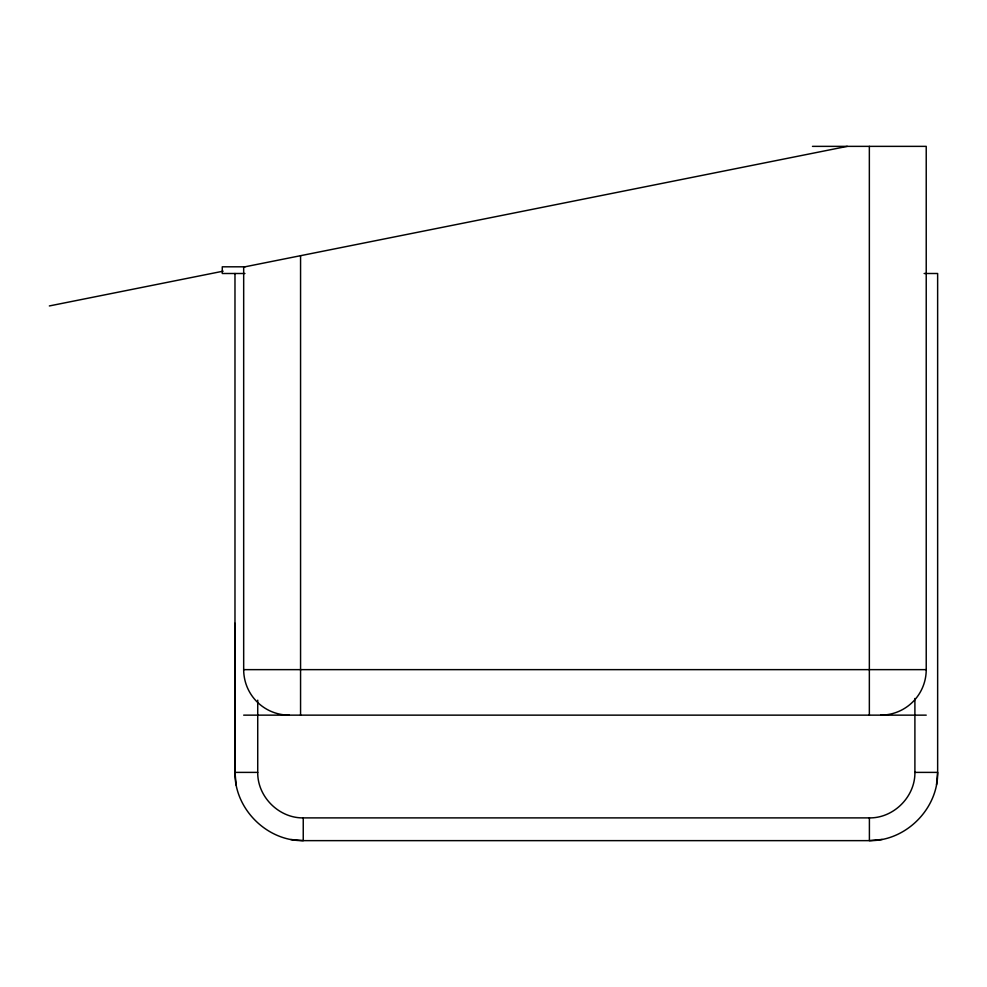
<?xml version="1.0" encoding="UTF-8"?>
<svg xmlns="http://www.w3.org/2000/svg" width="987" height="987" viewBox="0 0 987 987"><rect width="100%" height="100%" fill="white"/><g stroke="black" fill="none" stroke-linecap="round" stroke-linejoin="round"><path stroke-width="1.48" d="M924.14 273.498L937.638 273.498L937.65 772.389C938.23 808.809 905.819 841.232 869.399 840.64L303.243 840.64C266.823 841.232 234.4 808.809 234.98 772.389L234.98 623.303M914.9 698.475L914.9 772.389C915.257 796.706 893.716 818.26 869.399 817.89L303.243 817.89C278.926 818.248 257.373 796.706 257.73 772.389L257.73 700.153M936.515 784.813L937.65 772.389L914.924 772.389M49.35 305.945L223.136 271.178M847.278 146.36L243.678 267.07L243.678 669.642A45.501 45.501 0 0 0 289.191 715.143M882.181 839.431L869.399 840.64L869.399 817.915M812.474 146.36L926.225 146.36L926.225 669.642A45.501 45.501 0 0 1 880.725 715.143M245.023 266.811L222.272 266.811L222.272 273.498L244.936 273.498M243.678 669.642L926.225 669.642M243.678 715.143L926.225 715.143M234.98 273.498L234.98 772.389L257.718 772.389M290.82 839.505L303.243 840.64L303.243 817.915M234.98 772.389L236.189 785.183M869.35 146.36L869.35 715.143M300.566 255.695L300.566 715.143"/></g></svg>
